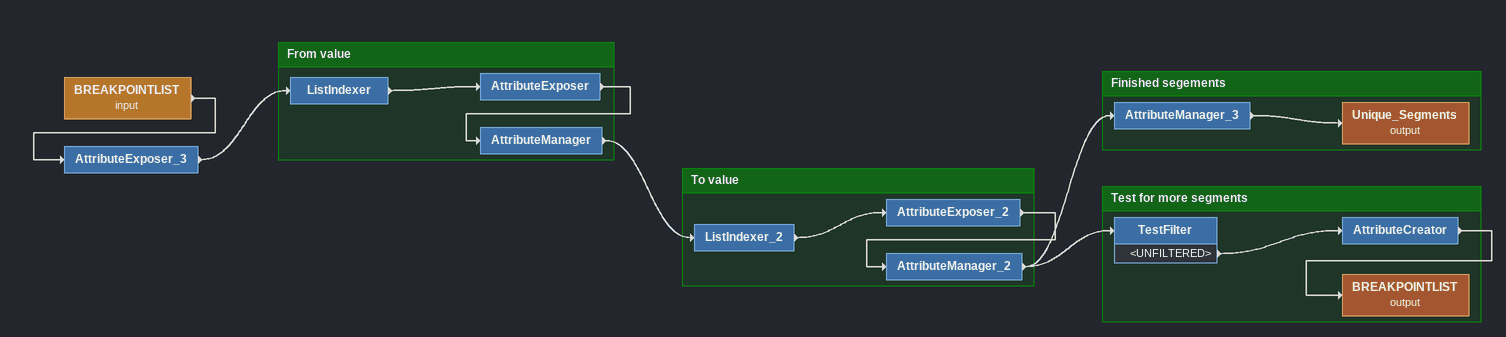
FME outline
BREAKPOINTLIST (input)
    -> AttributeExposer_3
AttributeExposer_3
    -> ListIndexer

Bookmark: From value
ListIndexer
    -> AttributeExposer
AttributeExposer
    -> AttributeManager
AttributeManager
    -> ListIndexer_2

Bookmark: To value
ListIndexer_2
    -> AttributeExposer_2
AttributeExposer_2
    -> AttributeManager_2
AttributeManager_2
    -> AttributeManager_3
    -> TestFilter

Bookmark: Finished segements
AttributeManager_3
    -> Unique_Segments (output)
Unique_Segments (output)

Bookmark: Test for more segments
TestFilter
    <UNFILTERED> -> AttributeCreator
AttributeCreator
    -> BREAKPOINTLIST (output)
BREAKPOINTLIST (output)
